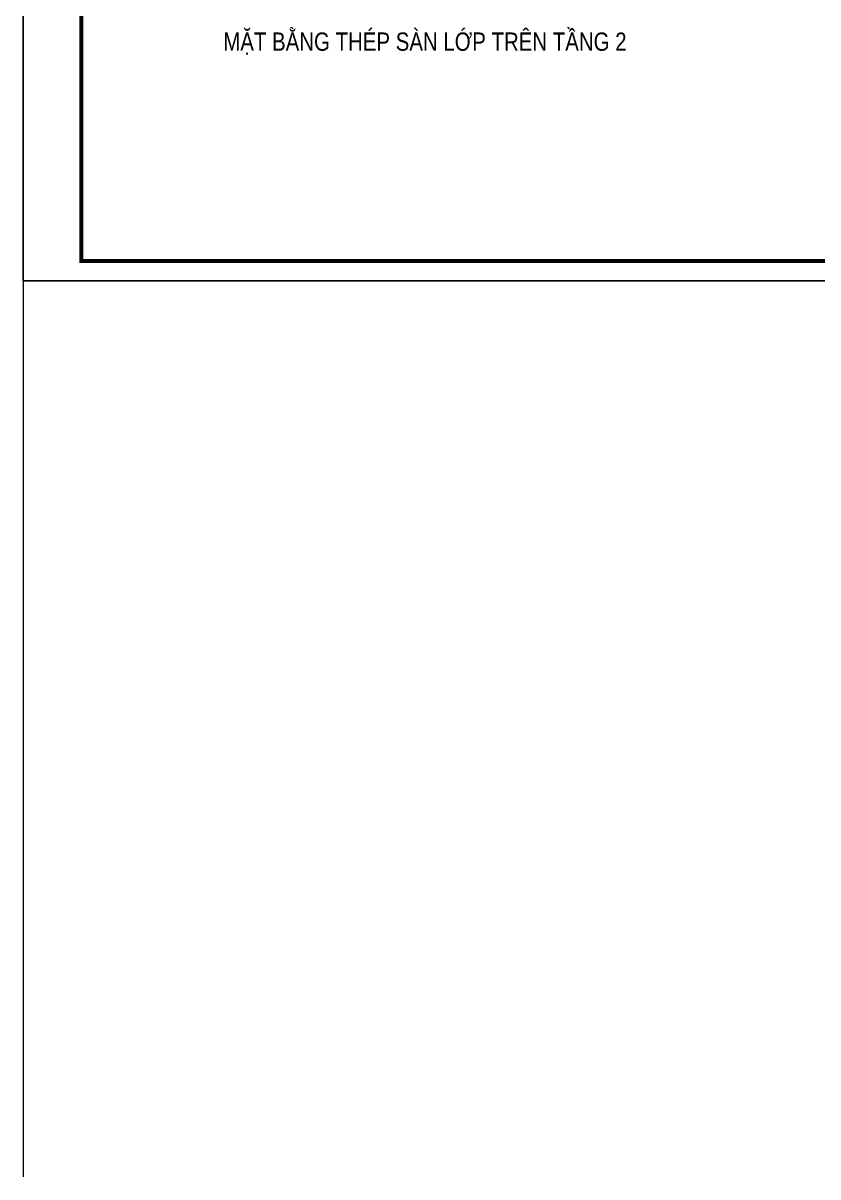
# Model space of a CAD drawing. Header units: inches. Extents: x -3538 to 66114, y -2541134 to 4288.
# Drawn here: x -3538 to 16038, y -111250 to -82832 of the extents above; entities that cross this region are included whole.
import ezdxf

# ---------------------------------------------------------------- set-up
doc = ezdxf.new("R2010")
doc.units = ezdxf.units.IN
doc.header["$MEASUREMENT"] = 0
doc.layers.get('DEFPOINTS').update_dxf_attribs({"color": 87})
doc.layers.add('06.TEXT', color=2, linetype='Continuous')
for name, color, linetype, lineweight in [('KHUNGTEN', 7, 'Continuous', 20), ('Xref khung ten  A3 TKCS$0$A-DIM', 247, 'Continuous', 15), ('Xref khung ten  A3 TKCS$0$A-KY HIEU', 34, 'Continuous', 20)]:
    doc.layers.add(name, color=color, linetype=linetype, lineweight=lineweight)
doc.styles.add('ARIAL', font='arial.ttf', dxfattribs={"width": 0.6})

# ---------------------------------------------------------------- blocks, each defined once
blk = doc.blocks.new('Xref khung ten  A3 TKCS')
at = {"layer": 'DEFPOINTS', "color": 125}
blk.add_lwpolyline([(-57730.37, -13938.76), (-57310.37, -13938.76), (-57310.37, -13641.76), (-57730.37, -13641.76)], close=True, dxfattribs=at)
at = {"layer": 'Xref khung ten  A3 TKCS$0$A-DIM'}
blk.add_line((-57730.37, -13938.76), (-57730.37, -14159.42), dxfattribs=at)
at = {"layer": 'Xref khung ten  A3 TKCS$0$A-KY HIEU', "color": 0, "const_width": 1.02}
blk.add_lwpolyline([(-57716.02, -13933.85), (-57716.02, -13646.66), (-57315.38, -13646.66), (-57315.38, -13933.85)], close=True, dxfattribs=at)

msp = doc.modelspace()

# ---------------------------------------------------------------- block references
at = {"layer": 'KHUNGTEN', "xscale": 100, "yscale": 100, "zscale": 100}
msp.add_blockref('Xref khung ten  A3 TKCS', (5769499, 1304692.4), dxfattribs=at)

# ---------------------------------------------------------------- texts
at = {"layer": '06.TEXT', "color": 4, "style": 'ARIAL', "width": 0.8}
msp.add_text('MẶT BẰNG THÉP SÀN LỚP TRÊN TẦNG 2', height=450, dxfattribs=at).set_placement((1393, -83514.1))

doc.saveas('drawing.dxf')
